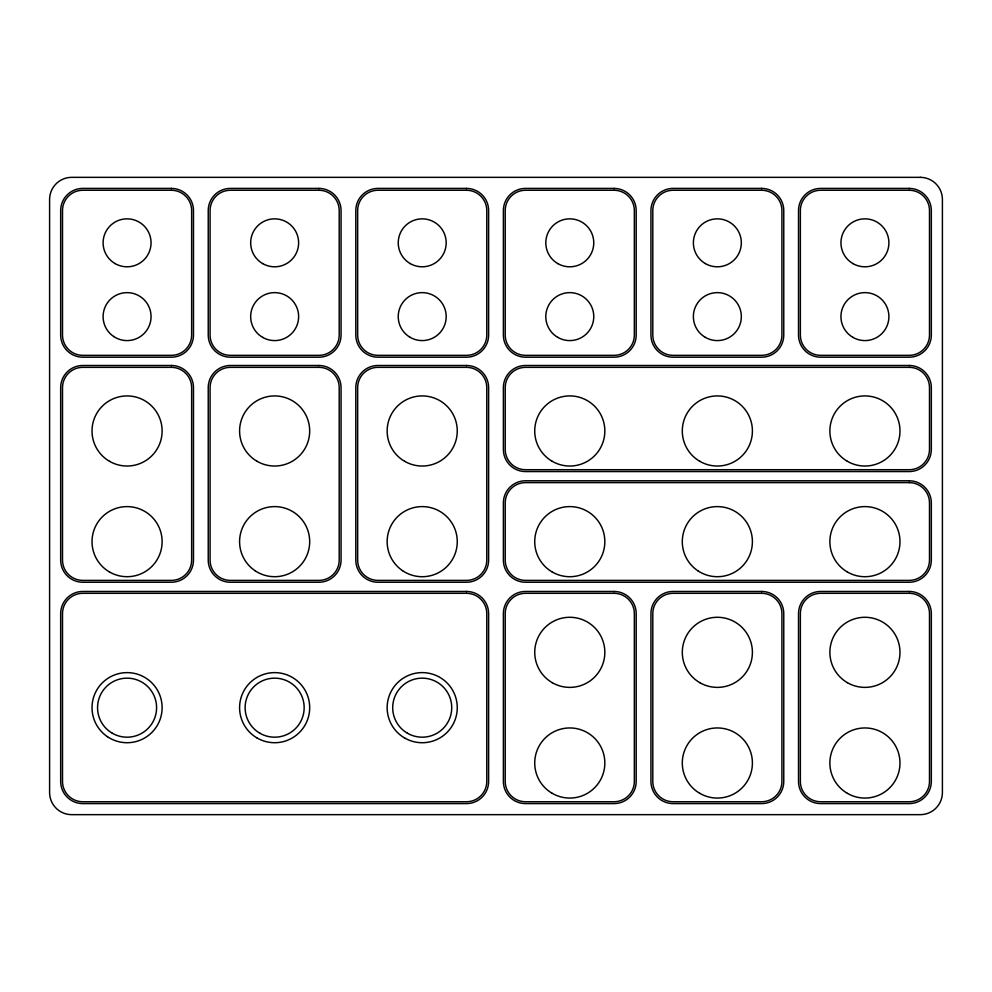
<?xml version="1.0" encoding="UTF-8"?>
<svg xmlns="http://www.w3.org/2000/svg" width="992" height="992" viewBox="0 0 992 992"><rect width="100%" height="100%" fill="white"/><g stroke="black" fill="none" stroke-linecap="round" stroke-linejoin="round"><path stroke-width="1.49" d="M920.266 177.345L71.734 177.345A22.134 22.134 0 0 0 49.6 199.479L49.6 792.521A22.134 22.134 0 0 0 71.734 814.655L920.266 814.655A22.134 22.134 0 0 0 942.4 792.521L942.4 199.479A22.134 22.134 0 0 0 920.266 177.345M171.343 188.406L82.807 188.406A22.134 22.134 0 0 0 60.673 210.54L60.673 335.06A22.134 22.134 0 0 0 82.807 357.194L171.343 357.194A22.134 22.134 0 0 0 193.477 335.06L193.477 210.54A22.134 22.134 0 0 0 171.343 188.406M318.916 188.406L230.38 188.406A22.134 22.134 0 0 0 208.233 210.54L208.233 335.06A22.134 22.134 0 0 0 230.38 357.194L318.916 357.194A22.134 22.134 0 0 0 341.05 335.06L341.05 210.54A22.134 22.134 0 0 0 318.916 188.406M466.488 188.406L377.94 188.406A22.134 22.134 0 0 0 355.806 210.54L355.806 335.06A22.134 22.134 0 0 0 377.94 357.194L466.488 357.194A22.134 22.134 0 0 0 488.622 335.06L488.622 210.54A22.134 22.134 0 0 0 466.488 188.406M614.06 188.406L525.512 188.406A22.134 22.134 0 0 0 503.378 210.54L503.378 335.06A22.134 22.134 0 0 0 525.512 357.194L614.06 357.194A22.134 22.134 0 0 0 636.194 335.06L636.194 210.54A22.134 22.134 0 0 0 614.06 188.406M761.62 188.406L673.084 188.406A22.134 22.134 0 0 0 650.95 210.54L650.95 335.06A22.134 22.134 0 0 0 673.084 357.194L761.62 357.194A22.134 22.134 0 0 0 783.767 335.06L783.767 210.54A22.134 22.134 0 0 0 761.62 188.406M909.193 188.406L820.657 188.406A22.134 22.134 0 0 0 798.523 210.54L798.523 335.06A22.134 22.134 0 0 0 820.657 357.194L909.193 357.194A22.134 22.134 0 0 0 931.327 335.06L931.327 210.54A22.134 22.134 0 0 0 909.193 188.406M171.343 190.253L82.807 190.253A20.286 20.286 0 0 0 62.508 210.54L62.508 335.06A20.286 20.286 0 0 0 82.807 355.347L171.343 355.347A20.286 20.286 0 0 0 191.642 335.06L191.642 210.54A20.286 20.286 0 0 0 171.343 190.253M318.916 190.253L230.38 190.253A20.286 20.286 0 0 0 210.081 210.54L210.081 335.06A20.286 20.286 0 0 0 230.38 355.347L318.916 355.347A20.286 20.286 0 0 0 339.202 335.06L339.202 210.54A20.286 20.286 0 0 0 318.916 190.253M466.488 190.253L377.94 190.253A20.286 20.286 0 0 0 357.653 210.54L357.653 335.06A20.286 20.286 0 0 0 377.94 355.347L466.488 355.347A20.286 20.286 0 0 0 486.774 335.06L486.774 210.54A20.286 20.286 0 0 0 466.488 190.253M614.06 190.253L525.512 190.253A20.286 20.286 0 0 0 505.226 210.54L505.226 335.06A20.286 20.286 0 0 0 525.512 355.347L614.06 355.347A20.286 20.286 0 0 0 634.347 335.06L634.347 210.54A20.286 20.286 0 0 0 614.06 190.253M761.62 190.253L673.084 190.253A20.286 20.286 0 0 0 652.798 210.54L652.798 335.06A20.286 20.286 0 0 0 673.084 355.347L761.62 355.347A20.286 20.286 0 0 0 781.919 335.06L781.919 210.54A20.286 20.286 0 0 0 761.62 190.253M909.193 190.253L820.657 190.253A20.286 20.286 0 0 0 800.358 210.54L800.358 335.06A20.286 20.286 0 0 0 820.657 355.347L909.193 355.347A20.286 20.286 0 0 0 929.492 335.06L929.492 210.54A20.286 20.286 0 0 0 909.193 190.253M171.343 365.49L82.807 365.49A22.134 22.134 0 0 0 60.673 387.624L60.673 560.096A22.134 22.134 0 0 0 82.807 582.242L171.343 582.242A22.134 22.134 0 0 0 193.477 560.096L193.477 387.624A22.134 22.134 0 0 0 171.343 365.49M318.916 365.49L230.38 365.49A22.134 22.134 0 0 0 208.233 387.624L208.233 560.096A22.134 22.134 0 0 0 230.38 582.242L318.916 582.242A22.134 22.134 0 0 0 341.05 560.096L341.05 387.624A22.134 22.134 0 0 0 318.916 365.49M466.488 365.49L377.94 365.49A22.134 22.134 0 0 0 355.806 387.624L355.806 560.096A22.134 22.134 0 0 0 377.94 582.242L466.488 582.242A22.134 22.134 0 0 0 488.622 560.096L488.622 387.624A22.134 22.134 0 0 0 466.488 365.49M909.193 365.49L525.512 365.49A22.134 22.134 0 0 0 503.378 387.624L503.378 449.426A22.134 22.134 0 0 0 525.512 471.56L909.193 471.56A22.134 22.134 0 0 0 931.327 449.426L931.327 387.624A22.134 22.134 0 0 0 909.193 365.49M171.343 367.338L82.807 367.338A20.286 20.286 0 0 0 62.508 387.624L62.508 560.096A20.286 20.286 0 0 0 82.807 580.394L171.343 580.394A20.286 20.286 0 0 0 191.642 560.096L191.642 387.624A20.286 20.286 0 0 0 171.343 367.338M318.916 367.338L230.38 367.338A20.286 20.286 0 0 0 210.081 387.624L210.081 560.096A20.286 20.286 0 0 0 230.38 580.394L318.916 580.394A20.286 20.286 0 0 0 339.202 560.096L339.202 387.624A20.286 20.286 0 0 0 318.916 367.338M466.488 367.338L377.94 367.338A20.286 20.286 0 0 0 357.653 387.624L357.653 560.096A20.286 20.286 0 0 0 377.94 580.394L466.488 580.394A20.286 20.286 0 0 0 486.774 560.096L486.774 387.624A20.286 20.286 0 0 0 466.488 367.338M909.193 367.338L525.512 367.338A20.286 20.286 0 0 0 505.226 387.624L505.226 449.426A20.286 20.286 0 0 0 525.512 469.712L909.193 469.712A20.286 20.286 0 0 0 929.492 449.426L929.492 387.624A20.286 20.286 0 0 0 909.193 367.338M909.193 480.785L525.512 480.785A22.134 22.134 0 0 0 503.378 502.919L503.378 560.096A22.134 22.134 0 0 0 525.512 582.242L909.193 582.242A22.134 22.134 0 0 0 931.327 560.096L931.327 502.919A22.134 22.134 0 0 0 909.193 480.785M909.193 482.62L525.512 482.62A20.286 20.286 0 0 0 505.226 502.919L505.226 560.096A20.286 20.286 0 0 0 525.512 580.394L909.193 580.394A20.286 20.286 0 0 0 929.492 560.096L929.492 502.919A20.286 20.286 0 0 0 909.193 482.62M466.488 591.455L82.807 591.455A22.134 22.134 0 0 0 60.673 613.589L60.673 781.46A22.134 22.134 0 0 0 82.807 803.594L466.488 803.594A22.134 22.134 0 0 0 488.622 781.46L488.622 613.589A22.134 22.134 0 0 0 466.488 591.455M614.06 591.455L525.512 591.455A22.134 22.134 0 0 0 503.378 613.589L503.378 781.46A22.134 22.134 0 0 0 525.512 803.594L614.06 803.594A22.134 22.134 0 0 0 636.194 781.46L636.194 613.589A22.134 22.134 0 0 0 614.06 591.455M761.62 591.455L673.084 591.455A22.134 22.134 0 0 0 650.95 613.589L650.95 781.46A22.134 22.134 0 0 0 673.084 803.594L761.62 803.594A22.134 22.134 0 0 0 783.767 781.46L783.767 613.589A22.134 22.134 0 0 0 761.62 591.455M909.193 591.455L820.657 591.455A22.134 22.134 0 0 0 798.523 613.589L798.523 781.46A22.134 22.134 0 0 0 820.657 803.594L909.193 803.594A22.134 22.134 0 0 0 931.327 781.46L931.327 613.589A22.134 22.134 0 0 0 909.193 591.455M466.488 593.303L82.807 593.303A20.286 20.286 0 0 0 62.508 613.589L62.508 781.46A20.286 20.286 0 0 0 82.807 801.747L466.488 801.747A20.286 20.286 0 0 0 486.774 781.46L486.774 613.589A20.286 20.286 0 0 0 466.488 593.303M614.06 593.303L525.512 593.303A20.286 20.286 0 0 0 505.226 613.589L505.226 781.46A20.286 20.286 0 0 0 525.512 801.747L614.06 801.747A20.286 20.286 0 0 0 634.347 781.46L634.347 613.589A20.286 20.286 0 0 0 614.06 593.303M761.62 593.303L673.084 593.303A20.286 20.286 0 0 0 652.798 613.589L652.798 781.46A20.286 20.286 0 0 0 673.084 801.747L761.62 801.747A20.286 20.286 0 0 0 781.919 781.46L781.919 613.589A20.286 20.286 0 0 0 761.62 593.303M909.193 593.303L820.657 593.303A20.286 20.286 0 0 0 800.358 613.589L800.358 781.46A20.286 20.286 0 0 0 820.657 801.747L909.193 801.747A20.286 20.286 0 0 0 929.492 781.46L929.492 613.589A20.286 20.286 0 0 0 909.193 593.303M112.319 733.237A29.512 29.512 0 0 0 156.587 707.668A29.512 29.512 0 0 0 112.319 682.112A29.512 29.512 0 0 0 112.319 733.237M259.892 733.237A29.512 29.512 0 0 0 304.16 707.668A29.512 29.512 0 0 0 259.892 682.112A29.512 29.512 0 0 0 259.892 733.237M407.464 733.237A29.512 29.512 0 0 0 451.732 707.668A29.512 29.512 0 0 0 407.464 682.112A29.512 29.512 0 0 0 407.464 733.237M115.084 263.587A23.982 23.982 0 0 0 151.057 242.829A23.982 23.982 0 0 0 115.084 222.059A23.982 23.982 0 0 0 115.084 263.587M262.657 263.587A23.982 23.982 0 0 0 298.629 242.829A23.982 23.982 0 0 0 262.657 222.059A23.982 23.982 0 0 0 262.657 263.587M410.229 263.587A23.982 23.982 0 0 0 446.189 242.829A23.982 23.982 0 0 0 410.229 222.059A23.982 23.982 0 0 0 410.229 263.587M557.789 263.587A23.982 23.982 0 0 0 593.762 242.829A23.982 23.982 0 0 0 557.789 222.059A23.982 23.982 0 0 0 557.789 263.587M705.362 263.587A23.982 23.982 0 0 0 741.334 242.829A23.982 23.982 0 0 0 705.362 222.059A23.982 23.982 0 0 0 705.362 263.587M852.934 263.587A23.982 23.982 0 0 0 888.906 242.829A23.982 23.982 0 0 0 852.934 222.059A23.982 23.982 0 0 0 852.934 263.587M852.934 337.379A23.982 23.982 0 0 0 888.906 316.609A23.982 23.982 0 0 0 852.934 295.839A23.982 23.982 0 0 0 852.934 337.379M113.634 336.474A23.982 23.982 0 0 0 150.995 318.32A23.982 23.982 0 0 0 116.597 295.046A23.982 23.982 0 0 0 113.634 336.474M262.657 337.379A23.982 23.982 0 0 0 298.629 316.609A23.982 23.982 0 0 0 262.657 295.839A23.982 23.982 0 0 0 262.657 337.379M410.229 337.379A23.982 23.982 0 0 0 446.189 316.609A23.982 23.982 0 0 0 410.229 295.839A23.982 23.982 0 0 0 410.229 337.379M557.789 337.379A23.982 23.982 0 0 0 593.762 316.609A23.982 23.982 0 0 0 557.789 295.839A23.982 23.982 0 0 0 557.789 337.379M705.362 337.379A23.982 23.982 0 0 0 741.334 316.609A23.982 23.982 0 0 0 705.362 295.839A23.982 23.982 0 0 0 705.362 337.379M109.554 461.33A35.042 35.042 0 0 0 162.118 430.974A35.042 35.042 0 0 0 109.554 400.619A35.042 35.042 0 0 0 109.554 461.33M257.126 461.33A35.042 35.042 0 0 0 309.69 430.974A35.042 35.042 0 0 0 257.126 400.619A35.042 35.042 0 0 0 257.126 461.33M404.686 461.33A35.042 35.042 0 0 0 457.262 430.974A35.042 35.042 0 0 0 404.686 400.619A35.042 35.042 0 0 0 404.686 461.33M552.259 461.33A35.042 35.042 0 0 0 604.835 430.974A35.042 35.042 0 0 0 552.259 400.619A35.042 35.042 0 0 0 552.259 461.33M699.831 461.33A35.042 35.042 0 0 0 752.407 430.974A35.042 35.042 0 0 0 699.831 400.619A35.042 35.042 0 0 0 699.831 461.33M847.404 461.33A35.042 35.042 0 0 0 899.98 430.974A35.042 35.042 0 0 0 847.404 400.619A35.042 35.042 0 0 0 847.404 461.33M847.404 572.012A35.042 35.042 0 0 0 899.98 541.657A35.042 35.042 0 0 0 847.404 511.302A35.042 35.042 0 0 0 847.404 572.012M697.711 570.685A35.042 35.042 0 0 0 752.308 544.149A35.042 35.042 0 0 0 702.038 510.124A35.042 35.042 0 0 0 697.711 570.685M552.259 572.012A35.042 35.042 0 0 0 604.835 541.657A35.042 35.042 0 0 0 552.259 511.302A35.042 35.042 0 0 0 552.259 572.012M402.566 570.685A35.042 35.042 0 0 0 457.176 544.149A35.042 35.042 0 0 0 406.906 510.124A35.042 35.042 0 0 0 402.566 570.685M255.006 570.685A35.042 35.042 0 0 0 309.603 544.149A35.042 35.042 0 0 0 259.334 510.124A35.042 35.042 0 0 0 255.006 570.685M109.554 572.012A35.042 35.042 0 0 0 162.118 541.657A35.042 35.042 0 0 0 109.554 511.302A35.042 35.042 0 0 0 109.554 572.012M552.259 682.682A35.042 35.042 0 0 0 604.835 652.327A35.042 35.042 0 0 0 552.259 621.984A35.042 35.042 0 0 0 552.259 682.682M699.831 682.682A35.042 35.042 0 0 0 752.407 652.327A35.042 35.042 0 0 0 699.831 621.984A35.042 35.042 0 0 0 699.831 682.682M847.404 682.682A35.042 35.042 0 0 0 899.98 652.327A35.042 35.042 0 0 0 847.404 621.984A35.042 35.042 0 0 0 847.404 682.682M847.404 793.364A35.042 35.042 0 0 0 899.98 763.009A35.042 35.042 0 0 0 847.404 732.654A35.042 35.042 0 0 0 847.404 793.364M699.831 793.364A35.042 35.042 0 0 0 752.407 763.009A35.042 35.042 0 0 0 699.831 732.654A35.042 35.042 0 0 0 699.831 793.364M552.259 793.364A35.042 35.042 0 0 0 604.835 763.009A35.042 35.042 0 0 0 552.259 732.654A35.042 35.042 0 0 0 552.259 793.364M257.126 738.023A35.042 35.042 0 0 0 309.69 707.668A35.042 35.042 0 0 0 257.126 677.313A35.042 35.042 0 0 0 257.126 738.023M404.686 738.023A35.042 35.042 0 0 0 457.262 707.668A35.042 35.042 0 0 0 404.686 677.313A35.042 35.042 0 0 0 404.686 738.023M107.434 736.696A35.042 35.042 0 0 0 162.031 710.173A35.042 35.042 0 0 0 111.761 676.147A35.042 35.042 0 0 0 107.434 736.696"/></g></svg>
